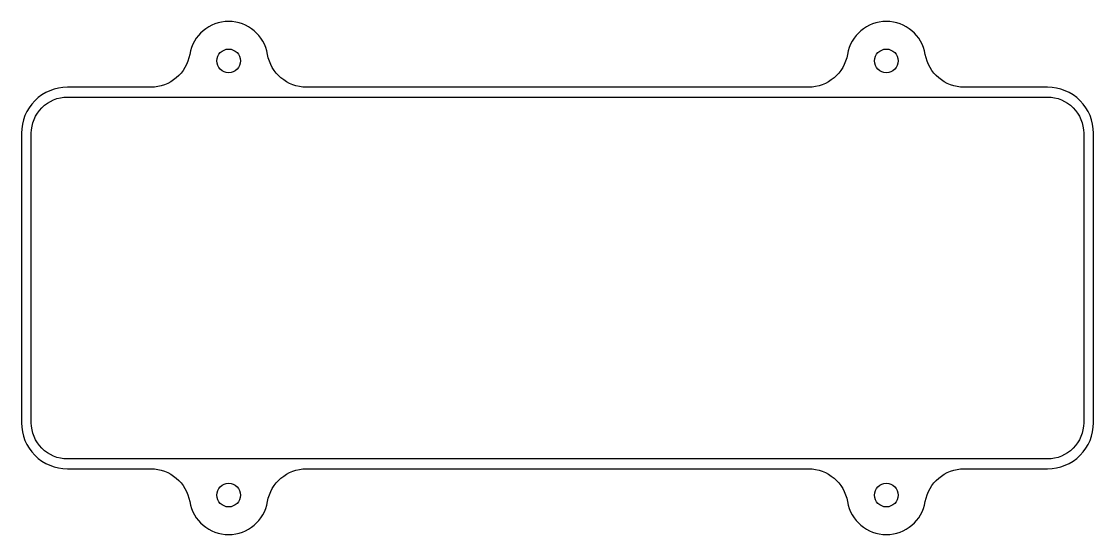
# Model space of a CAD drawing. Header units: millimetres. Extents: x -82 to 82, y -39 to 39.
import ezdxf

# ---------------------------------------------------------------- set-up
doc = ezdxf.new("R2010")
doc.units = ezdxf.units.MM

msp = doc.modelspace()

# ---------------------------------------------------------------- linework, layer by layer
for points in [[(74.5, -29, 0.414214), (81.5, -22), (81.5, 22, 0.414214), (74.5, 29), (61.83, 29, -0.365977), (55.92, 34, 0.845154), (44.08, 34, -0.365977), (38.17, 29), (-38.17, 29, -0.365977), (-44.08, 34, 0.845154), (-55.92, 34, -0.365977), (-61.83, 29), (-74.5, 29, 0.414214), (-81.5, 22), (-81.5, -22, 0.414214), (-74.5, -29), (-61.83, -29, -0.365977), (-55.92, -34, 0.845154), (-44.08, -34, -0.365977), (-38.17, -29), (38.17, -29, -0.365977), (44.08, -34, 0.845154), (55.92, -34, -0.365977), (61.83, -29)], [(80, 22), (80, -22, -0.414214), (74.5, -27.5), (-74.5, -27.5, -0.414214), (-80, -22), (-80, 22, -0.414214), (-74.5, 27.5), (74.5, 27.5, -0.414214)]]:
    msp.add_lwpolyline(points, format="xyb", close=True)
for centre in [(-50, 33), (50, 33), (-50, -33), (50, -33)]:
    msp.add_circle(centre, 1.8)

doc.saveas('drawing.dxf')
